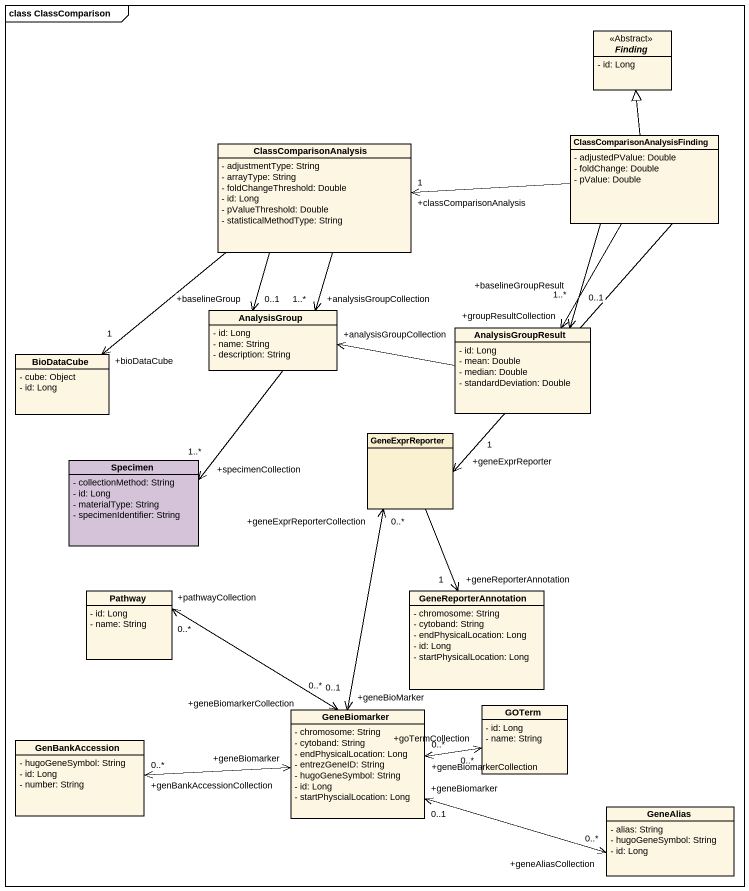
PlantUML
@startuml
mainframe class ClassComparison
hide circle
hide empty members
skinparam classAttributeIconSize 0
abstract class Finding <<Abstract>> {
  - id: Long
}
class ClassComparisonAnalysis {
  - adjustmentType: String
  - arrayType: String
  - foldChangeThreshold: Double
  - id: Long
  - pValueThreshold: Double
  - statisticalMethodType: String
}
class "ClassComparisonAnalysisFinding" as ClassComparisonAnalysisFindi {
  - adjustedPValue: Double
  - foldChange: Double
  - pValue: Double
}
class AnalysisGroup {
  - id: Long
  - name: String
  - description: String
}
class BioDataCube {
  - cube: Object
  - id: Long
}
class AnalysisGroupResult {
  - id: Long
  - mean: Double
  - median: Double
  - standardDeviation: Double
}
class GeneExprReporter #FAF0D2
class Specimen #D4C3D9 {
  - collectionMethod: String
  - id: Long
  - materialType: String
  - specimenIdentifier: String
}
class Pathway {
  - id: Long
  - name: String
}
class GeneReporterAnnotation {
  - chromosome: String
  - cytoband: String
  - endPhysicalLocation: Long
  - id: Long
  - startPhysicalLocation: Long
}
class GeneBiomarker {
  - chromosome: String
  - cytoband: String
  - endPhysicalLocation: Long
  - entrezGeneID: String
  - hugoGeneSymbol: String
  - id: Long
  - startPhyscialLocation: Long
}
class GOTerm {
  - id: Long
  - name: String
}
class GenBankAccession {
  - hugoGeneSymbol: String
  - id: Long
  - number: String
}
class GeneAlias {
  - alias: String
  - hugoGeneSymbol: String
  - id: Long
}
ClassComparisonAnalysis --> "+analysisGroupCollection\n1..*" AnalysisGroup
ClassComparisonAnalysis --> "+baselineGroup\n0..1" AnalysisGroup
ClassComparisonAnalysis --> "+bioDataCube\n1" BioDataCube
ClassComparisonAnalysisFindi -up-|> Finding
ClassComparisonAnalysisFindi -left-> "+classComparisonAnalysis\n1" ClassComparisonAnalysis
ClassComparisonAnalysisFindi --> "+groupResultCollection\n1..*" AnalysisGroupResult
ClassComparisonAnalysisFindi --> "+baselineGroupResult\n0..1" AnalysisGroupResult
ClassComparisonAnalysisFindi --> "+geneExprReporter\n1" GeneExprReporter
AnalysisGroup --> "+specimenCollection\n1..*" Specimen
AnalysisGroupResult -left-> "+analysisGroupCollection" AnalysisGroup
GeneExprReporter --> "+geneReporterAnnotation\n1" GeneReporterAnnotation
GeneExprReporter "+geneExprReporterCollection\n0..*" <--> "+geneBioMarker\n0..1" GeneBiomarker
GeneBiomarker "+geneBiomarkerCollection\n0..*" <-up-> "+pathwayCollection\n0..*" Pathway
GeneBiomarker "+geneBiomarkerCollection\n0..*" <-right-> "+goTermCollection\n0..*" GOTerm
GeneBiomarker "+geneBiomarker" <-left-> "+genBankAccessionCollection\n0..*" GenBankAccession
GeneAlias "+geneAliasCollection\n0..*" <-left-> "+geneBiomarker\n0..1" GeneBiomarker
@enduml
